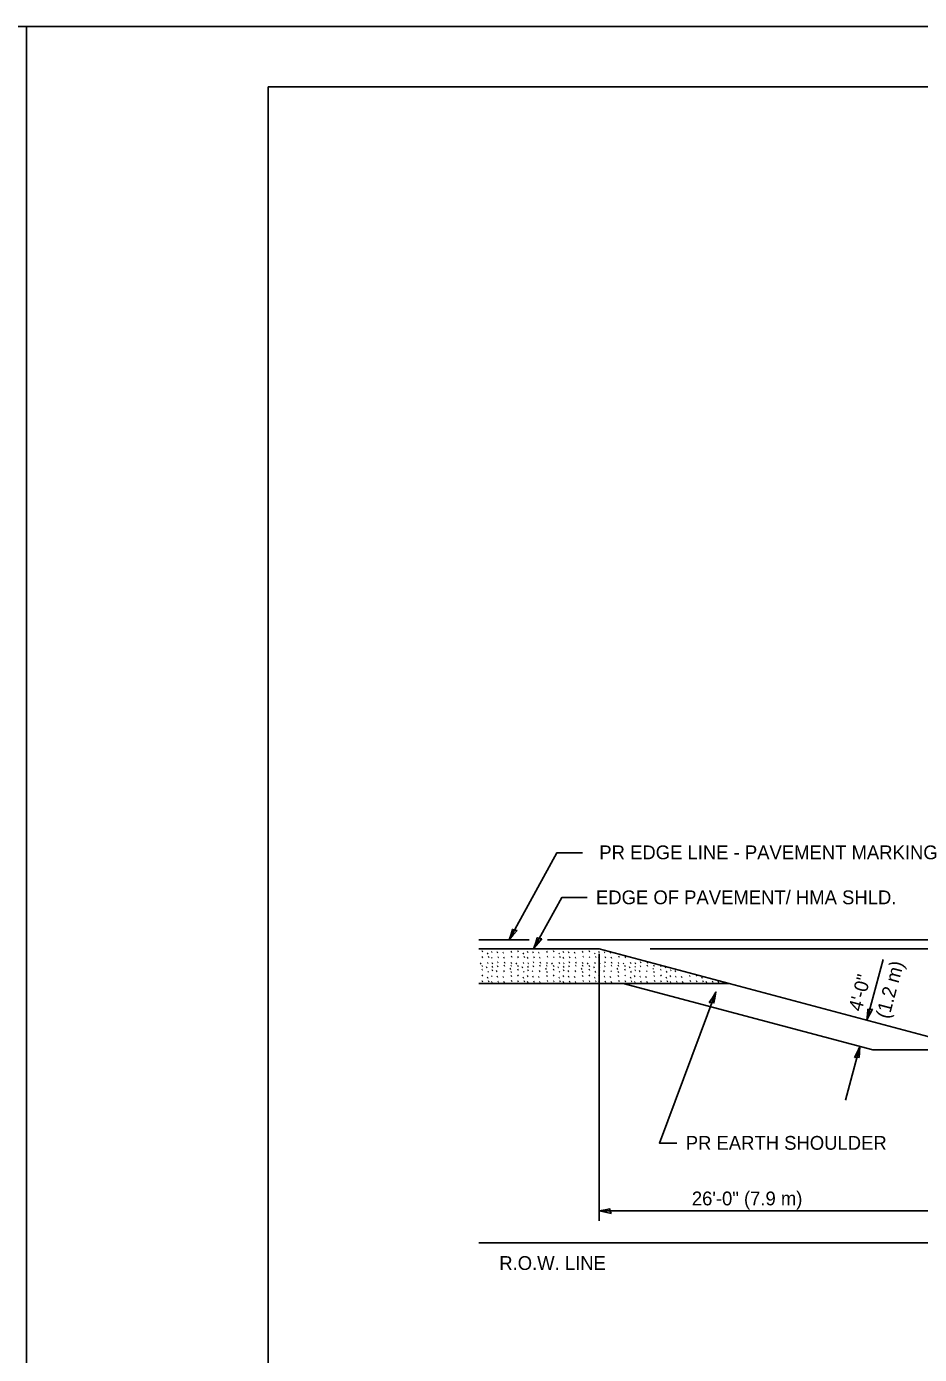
# Model space of a CAD drawing. Extents: x 70369 to 72409, y 70348 to 70788.
# Drawn here: x 71049.5 to 71197.4, y 70568 to 70788 of the extents above; entities that cross this region are included whole.
import ezdxf

# ---------------------------------------------------------------- set-up
doc = ezdxf.new("R2010")
doc.units = 0
for name, color, linetype in [('Design_EX_Roadway Dimensions', 7, 'Continuous'), ('Design_PR_Back of Gutter or Curb line', 7, 'Continuous'), ('Design_PR_PMK Symbols', 7, 'Continuous'), ('Design_PR_Roadway Notes', 7, 'Continuous'), ('Design_PR_Sidewalk', 7, 'Continuous'), ('Level 48', 7, 'Continuous'), ('ROW_EX ROW Line', 7, 'Continuous'), ('Sheets_50 Reference Boundary', 7, 'Continuous'), ('Sheets_General Details', 7, 'Continuous'), ('Sheets_Printer Plotting Border', 7, 'Continuous')]:
    doc.layers.add(name, color=color, linetype=linetype)

msp = doc.modelspace()

# ---------------------------------------------------------------- linework, layer by layer
at = {"layer": 'Design_EX_Roadway Dimensions'}
for p, q in [((71144.32, 70590.15), (71144.32, 70634.42)), ((71188.67, 70623.41), (71191.36, 70633.48)), ((71185.13, 70610.15), (71187.51, 70619.06)), ((71144.32, 70591.82), (71201.47, 70591.82))]:
    msp.add_line(p, q, dxfattribs=at)
for points in [[(71141.56, 70651.16), (71137.33, 70651.16), (71129.39, 70636.73)], [(71142.34, 70643.72), (71138.12, 70643.72), (71133.51, 70635.35)], [(71157.16, 70603.06), (71154.31, 70603.06), (71163.65, 70628.07)]]:
    msp.add_lwpolyline(points, dxfattribs=at)
for points in [[(71130.72, 70638.28), (71130.31, 70638.33), (71129.96, 70638.45), (71129.72, 70637.69), (71129.39, 70636.73), (71130.08, 70637.58)], [(71134.84, 70636.9), (71134.42, 70636.94), (71134.07, 70637.07), (71133.84, 70636.31), (71133.51, 70635.35), (71134.19, 70636.19)], [(71162.56, 70626.34), (71162.98, 70626.36), (71163.34, 70626.29), (71163.46, 70627.07), (71163.65, 70628.07), (71163.1, 70627.14)], [(71189.59, 70625.23), (71189.18, 70625.17), (71188.8, 70625.21), (71188.76, 70624.42), (71188.67, 70623.41), (71189.13, 70624.39)], [(71186.59, 70617.24), (71187.01, 70617.29), (71187.38, 70617.26), (71187.42, 70618.05), (71187.51, 70619.06), (71187.05, 70618.08)], [(71146.32, 70591.4), (71146.15, 70591.78), (71146.09, 70592.15), (71145.32, 70591.99), (71144.32, 70591.82), (71145.38, 70591.62)]]:
    msp.add_lwpolyline(points, close=True, dxfattribs=at)
at = {"layer": 'Design_PR_Back of Gutter or Curb line'}
for p, q in [((71124.36, 70629.52), (71165.75, 70629.52)), ((71189.63, 70618.49), (71148.29, 70629.52)), ((71189.63, 70618.49), (71247.93, 70618.49))]:
    msp.add_line(p, q, dxfattribs=at)
at = {"layer": 'Design_PR_PMK Symbols'}
for p, q in [((71124.36, 70636.73), (71132.74, 70636.73)), ((71135.77, 70636.73), (71287.64, 70636.73))]:
    msp.add_line(p, q, dxfattribs=at)
at = {"layer": 'Design_PR_Sidewalk'}
for p in [(71124.36, 70635.23), (71201.47, 70619.99)]:
    msp.add_line(p, (71144.32, 70635.23), dxfattribs=at)
at = {"layer": 'Level 48'}
for points in [[(70369.46, 70788.04), (71049.46, 70788.04), (71049.46, 70348.04), (70369.46, 70348.04)], [(71049.46, 70788.04), (71729.46, 70788.04), (71729.46, 70348.04), (71049.46, 70348.04)]]:
    msp.add_lwpolyline(points, close=True, dxfattribs=at)
at = {"layer": 'ROW_EX ROW Line'}
msp.add_line((71124.36, 70586.55), (71282.51, 70586.55), dxfattribs=at)
at = {"layer": 'Sheets_50 Reference Boundary'}
msp.add_lwpolyline([(71089.46, 70778.04), (71719.46, 70778.04), (71719.46, 70378.04), (71089.46, 70378.04)], close=True, dxfattribs=at)
at = {"layer": 'Sheets_General Details'}
for p, q in [((71049.46, 70348.04), (71049.46, 70788.04)), ((71729.46, 70788.04), (71049.46, 70788.04)), ((71124.88, 70634.8), (71125.03, 70634.87)), ((71124.89, 70633.83), (71125.04, 70633.9)), ((71125.78, 70634.43), (71125.93, 70634.51)), ((71125.94, 70633.84), (71126.08, 70633.91)), ((71126.47, 70634.68), (71126.62, 70634.76)), ((71126.48, 70633.71), (71126.62, 70633.79)), ((71127.36, 70634.62), (71127.51, 70634.69)), ((71127.52, 70633.8), (71127.67, 70633.87)), ((71128.34, 70634.55), (71128.48, 70634.63)), ((71128.49, 70633.73), (71128.64, 70633.81)), ((71129.68, 70634.71), (71129.83, 70634.79)), ((71129.76, 70633.89), (71129.91, 70633.97)), ((71130.8, 70634.8), (71130.95, 70634.87)), ((71130.81, 70633.83), (71130.96, 70633.9)), ((71131.7, 70634.43), (71131.85, 70634.51)), ((71131.85, 70633.84), (71132, 70633.91)), ((71132.38, 70634.68), (71132.53, 70634.76)), ((71132.39, 70633.71), (71132.54, 70633.79)), ((71133.28, 70634.62), (71133.43, 70634.69)), ((71133.44, 70633.8), (71133.59, 70633.87)), ((71134.25, 70634.55), (71134.4, 70634.63)), ((71134.41, 70633.73), (71134.56, 70633.81)), ((71135.6, 70634.71), (71135.74, 70634.79)), ((71135.68, 70633.89), (71135.83, 70633.97)), ((71136.72, 70634.8), (71136.87, 70634.87)), ((71136.73, 70633.83), (71136.87, 70633.9)), ((71137.62, 70634.43), (71137.77, 70634.51)), ((71137.77, 70633.84), (71137.92, 70633.91)), ((71138.3, 70634.68), (71138.45, 70634.76)), ((71138.31, 70633.71), (71138.46, 70633.79)), ((71139.2, 70634.62), (71139.35, 70634.69)), ((71139.36, 70633.8), (71139.51, 70633.87)), ((71140.17, 70634.55), (71140.32, 70634.63)), ((71140.33, 70633.73), (71140.48, 70633.81)), ((71141.51, 70634.71), (71141.66, 70634.79)), ((71141.6, 70633.89), (71141.74, 70633.97)), ((71142.63, 70634.8), (71142.78, 70634.87)), ((71142.64, 70633.83), (71142.79, 70633.9)), ((71143.53, 70634.43), (71143.68, 70634.51)), ((71143.69, 70633.84), (71143.84, 70633.91)), ((71144.22, 70634.68), (71144.37, 70634.76)), ((71144.23, 70633.71), (71144.38, 70633.79)), ((71145.12, 70634.62), (71145.27, 70634.69)), ((71145.27, 70633.8), (71145.42, 70633.87)), ((71146.09, 70634.55), (71146.24, 70634.63)), ((71146.24, 70633.73), (71146.39, 70633.81)), ((71147.51, 70633.89), (71147.66, 70633.97)), ((71148.56, 70633.83), (71148.71, 70633.9)), ((71152.76, 70635.23), (71228.4, 70635.23)), ((71124.6, 70632.78), (71124.75, 70632.86)), ((71124.87, 70632.35), (71125.02, 70632.42)), ((71124.87, 70631.75), (71125.02, 70631.83)), ((71125.62, 70632.13), (71125.77, 70632.21)), ((71125.8, 70632.87), (71125.95, 70632.94)), ((71125.85, 70631.38), (71126, 70631.46)), ((71126.53, 70632.23), (71126.68, 70632.31)), ((71126.53, 70631.63), (71126.68, 70631.71)), ((71126.56, 70632.82), (71126.71, 70632.89)), ((71127.28, 70631.49), (71127.43, 70631.57)), ((71127.42, 70632.31), (71127.57, 70632.39)), ((71127.45, 70632.97), (71127.6, 70633.05)), ((71128.48, 70631.5), (71128.62, 70631.58)), ((71128.54, 70632.4), (71128.69, 70632.48)), ((71128.57, 70632.91), (71128.72, 70632.99)), ((71129.52, 70631.89), (71129.67, 70631.96)), ((71129.66, 70632.41), (71129.81, 70632.49)), ((71129.67, 70631.36), (71129.82, 70631.44)), ((71129.7, 70632.85), (71129.85, 70632.92)), ((71130.52, 70632.78), (71130.67, 70632.86)), ((71130.79, 70632.35), (71130.93, 70632.42)), ((71130.79, 70631.75), (71130.94, 70631.83)), ((71131.53, 70632.13), (71131.68, 70632.21)), ((71131.71, 70632.87), (71131.86, 70632.94)), ((71131.77, 70631.38), (71131.91, 70631.46)), ((71132.44, 70632.23), (71132.59, 70632.31)), ((71132.45, 70631.63), (71132.6, 70631.71)), ((71132.48, 70632.82), (71132.62, 70632.89)), ((71133.2, 70631.49), (71133.35, 70631.57)), ((71133.34, 70632.31), (71133.49, 70632.39)), ((71133.37, 70632.97), (71133.52, 70633.05)), ((71134.39, 70631.5), (71134.54, 70631.58)), ((71134.46, 70632.4), (71134.61, 70632.48)), ((71134.49, 70632.91), (71134.64, 70632.99)), ((71135.44, 70631.89), (71135.58, 70631.96)), ((71135.58, 70632.41), (71135.73, 70632.49)), ((71135.59, 70631.36), (71135.74, 70631.44)), ((71135.61, 70632.85), (71135.76, 70632.92)), ((71136.44, 70632.78), (71136.59, 70632.86)), ((71136.7, 70632.35), (71136.85, 70632.42)), ((71136.71, 70631.75), (71136.86, 70631.83)), ((71137.45, 70632.13), (71137.6, 70632.21)), ((71137.63, 70632.87), (71137.78, 70632.94)), ((71137.68, 70631.38), (71137.83, 70631.46)), ((71138.36, 70632.23), (71138.51, 70632.31)), ((71138.37, 70631.63), (71138.52, 70631.71)), ((71138.39, 70632.82), (71138.54, 70632.89)), ((71139.12, 70631.49), (71139.27, 70631.57)), ((71139.26, 70632.31), (71139.41, 70632.39)), ((71139.29, 70632.97), (71139.44, 70633.05)), ((71140.31, 70631.5), (71140.46, 70631.58)), ((71140.38, 70632.4), (71140.53, 70632.48)), ((71140.41, 70632.91), (71140.56, 70632.99)), ((71141.35, 70631.89), (71141.5, 70631.96)), ((71141.5, 70632.41), (71141.65, 70632.49)), ((71141.51, 70631.36), (71141.66, 70631.44)), ((71141.53, 70632.85), (71141.68, 70632.92)), ((71142.35, 70632.78), (71142.5, 70632.86)), ((71142.62, 70632.35), (71142.77, 70632.42)), ((71142.63, 70631.75), (71142.77, 70631.83)), ((71143.37, 70632.13), (71143.52, 70632.21)), ((71143.55, 70632.87), (71143.7, 70632.94)), ((71143.6, 70631.38), (71143.75, 70631.46)), ((71144.28, 70632.23), (71144.43, 70632.31)), ((71144.28, 70631.63), (71144.43, 70631.71)), ((71144.31, 70632.82), (71144.46, 70632.89)), ((71145.03, 70631.49), (71145.18, 70631.57)), ((71145.18, 70632.31), (71145.32, 70632.39)), ((71145.21, 70632.97), (71145.36, 70633.05)), ((71146.23, 70631.5), (71146.38, 70631.58)), ((71146.29, 70632.4), (71146.44, 70632.48)), ((71146.33, 70632.91), (71146.48, 70632.99)), ((71147.27, 70631.89), (71147.42, 70631.96)), ((71147.41, 70632.41), (71147.56, 70632.49)), ((71147.43, 70631.36), (71147.57, 70631.44)), ((71147.45, 70632.85), (71147.6, 70632.92)), ((71148.27, 70632.78), (71148.42, 70632.86)), ((71148.54, 70632.35), (71148.69, 70632.42)), ((71148.54, 70631.75), (71148.69, 70631.83)), ((71149.29, 70632.13), (71149.44, 70632.21)), ((71149.47, 70632.87), (71149.62, 70632.94)), ((71149.52, 70631.38), (71149.67, 70631.46)), ((71150.2, 70632.23), (71150.35, 70632.31)), ((71150.2, 70631.63), (71150.35, 70631.71)), ((71150.23, 70632.82), (71150.38, 70632.89)), ((71150.95, 70631.49), (71151.1, 70631.57)), ((71151.09, 70632.31), (71151.24, 70632.39)), ((71151.12, 70632.97), (71151.27, 70633.05)), ((71152.15, 70631.5), (71152.29, 70631.58)), ((71152.21, 70632.4), (71152.36, 70632.48)), ((71152.24, 70632.91), (71152.39, 70632.99)), ((71153.19, 70631.89), (71153.34, 70631.96)), ((71153.33, 70632.41), (71153.48, 70632.49)), ((71153.34, 70631.36), (71153.49, 70631.44)), ((71154.45, 70632.35), (71154.6, 70632.42)), ((71154.46, 70631.75), (71154.61, 70631.83)), ((71155.2, 70632.13), (71155.35, 70632.21)), ((71155.44, 70631.38), (71155.58, 70631.46)), ((71156.12, 70631.63), (71156.27, 70631.71)), ((71156.87, 70631.49), (71157.02, 70631.57)), ((71158.06, 70631.5), (71158.15, 70631.55)), ((71124.88, 70630.78), (71125.03, 70630.85)), ((71124.89, 70629.81), (71125.04, 70629.88)), ((71125.78, 70630.41), (71125.93, 70630.49)), ((71125.94, 70629.82), (71126.08, 70629.89)), ((71126.47, 70630.66), (71126.62, 70630.74)), ((71126.48, 70629.69), (71126.62, 70629.77)), ((71127.36, 70630.6), (71127.51, 70630.67)), ((71127.52, 70629.77), (71127.67, 70629.85)), ((71128.34, 70630.53), (71128.48, 70630.61)), ((71128.49, 70629.71), (71128.64, 70629.79)), ((71129.68, 70630.69), (71129.83, 70630.77)), ((71129.76, 70629.87), (71129.91, 70629.95)), ((71130.8, 70630.78), (71130.95, 70630.85)), ((71130.81, 70629.81), (71130.96, 70629.88)), ((71131.7, 70630.41), (71131.85, 70630.49)), ((71131.85, 70629.82), (71132, 70629.89)), ((71132.38, 70630.66), (71132.53, 70630.74)), ((71132.39, 70629.69), (71132.54, 70629.77)), ((71133.28, 70630.6), (71133.43, 70630.67)), ((71133.44, 70629.77), (71133.59, 70629.85)), ((71134.25, 70630.53), (71134.4, 70630.61)), ((71134.41, 70629.71), (71134.56, 70629.79)), ((71135.6, 70630.69), (71135.74, 70630.77)), ((71135.68, 70629.87), (71135.83, 70629.95)), ((71136.72, 70630.78), (71136.87, 70630.85)), ((71136.73, 70629.81), (71136.87, 70629.88)), ((71137.62, 70630.41), (71137.77, 70630.49)), ((71137.77, 70629.82), (71137.92, 70629.89)), ((71138.3, 70630.66), (71138.45, 70630.74)), ((71138.31, 70629.69), (71138.46, 70629.77)), ((71139.2, 70630.6), (71139.35, 70630.67)), ((71139.36, 70629.77), (71139.51, 70629.85)), ((71140.17, 70630.53), (71140.32, 70630.61)), ((71140.33, 70629.71), (71140.48, 70629.79)), ((71141.51, 70630.69), (71141.66, 70630.77)), ((71141.6, 70629.87), (71141.74, 70629.95)), ((71142.63, 70630.78), (71142.78, 70630.85)), ((71142.64, 70629.81), (71142.79, 70629.88)), ((71143.53, 70630.41), (71143.68, 70630.49)), ((71143.69, 70629.82), (71143.84, 70629.89)), ((71144.22, 70630.66), (71144.37, 70630.74)), ((71144.23, 70629.69), (71144.38, 70629.77)), ((71145.12, 70630.6), (71145.27, 70630.67)), ((71145.27, 70629.77), (71145.42, 70629.85)), ((71146.09, 70630.53), (71146.24, 70630.61)), ((71146.24, 70629.71), (71146.39, 70629.79)), ((71147.43, 70630.69), (71147.58, 70630.77)), ((71147.51, 70629.87), (71147.66, 70629.95)), ((71148.55, 70630.78), (71148.7, 70630.85)), ((71148.56, 70629.81), (71148.71, 70629.88)), ((71149.45, 70630.41), (71149.6, 70630.49)), ((71149.61, 70629.82), (71149.75, 70629.89)), ((71150.14, 70630.66), (71150.29, 70630.74)), ((71150.15, 70629.69), (71150.29, 70629.77)), ((71151.03, 70630.6), (71151.18, 70630.67)), ((71151.19, 70629.77), (71151.34, 70629.85)), ((71152.01, 70630.53), (71152.15, 70630.61)), ((71152.16, 70629.71), (71152.31, 70629.79)), ((71153.35, 70630.69), (71153.5, 70630.77)), ((71153.43, 70629.87), (71153.58, 70629.95)), ((71154.47, 70630.78), (71154.62, 70630.85)), ((71154.48, 70629.81), (71154.63, 70629.88)), ((71155.37, 70630.41), (71155.52, 70630.49)), ((71155.52, 70629.82), (71155.67, 70629.89)), ((71156.05, 70630.66), (71156.2, 70630.74)), ((71156.06, 70629.69), (71156.21, 70629.77)), ((71156.95, 70630.6), (71157.1, 70630.67)), ((71157.11, 70629.77), (71157.26, 70629.85)), ((71157.92, 70630.53), (71158.07, 70630.61)), ((71158.08, 70629.71), (71158.23, 70629.79)), ((71159.27, 70630.69), (71159.41, 70630.77)), ((71159.35, 70629.87), (71159.5, 70629.95)), ((71160.39, 70630.78), (71160.54, 70630.85)), ((71160.4, 70629.81), (71160.54, 70629.88)), ((71161.29, 70630.41), (71161.44, 70630.49)), ((71161.44, 70629.82), (71161.59, 70629.89)), ((71161.98, 70629.69), (71162.13, 70629.77)), ((71163.03, 70629.77), (71163.18, 70629.85)), ((71164, 70629.71), (71164.15, 70629.79))]:
    msp.add_line(p, q, dxfattribs=at)
msp.add_lwpolyline([(71089.46, 70778.04), (71719.46, 70778.04), (71719.46, 70358.04), (71089.46, 70358.04)], close=True, dxfattribs=at)
at = {"layer": 'Sheets_Printer Plotting Border'}
for points in [[(70369.46, 70348.04), (71049.46, 70348.04), (71049.46, 70788.04), (70369.46, 70788.04)], [(71049.46, 70348.04), (71729.46, 70348.04), (71729.46, 70788.04), (71049.46, 70788.04)]]:
    msp.add_lwpolyline(points, close=True, dxfattribs=at)

# ---------------------------------------------------------------- texts
at = {"layer": 'Design_EX_Roadway Dimensions'}
for s, p in [('PR EDGE LINE - PAVEMENT MARKING', (71144.34, 70650.08)), ('EDGE OF PAVEMENT/ HMA SHLD.', (71143.79, 70642.63)), ('PR EARTH SHOULDER', (71158.66, 70601.95)), ('26\'-0" (7.9 m)', (71159.67, 70592.74))]:
    msp.add_text(s, height=2.286, dxfattribs=at).set_placement(p)
for s, p in [('4\'-0"', (71187.78, 70624.74)), ('(1.2 m)', (71192.31, 70623.53))]:
    msp.add_text(s, height=2.286, rotation=75.0637, dxfattribs=at).set_placement(p)
at = {"layer": 'Design_PR_Roadway Notes'}
msp.add_text('R.O.W. LINE', height=2.286, dxfattribs=at).set_placement((71127.77, 70582.04))

doc.saveas('drawing.dxf')
